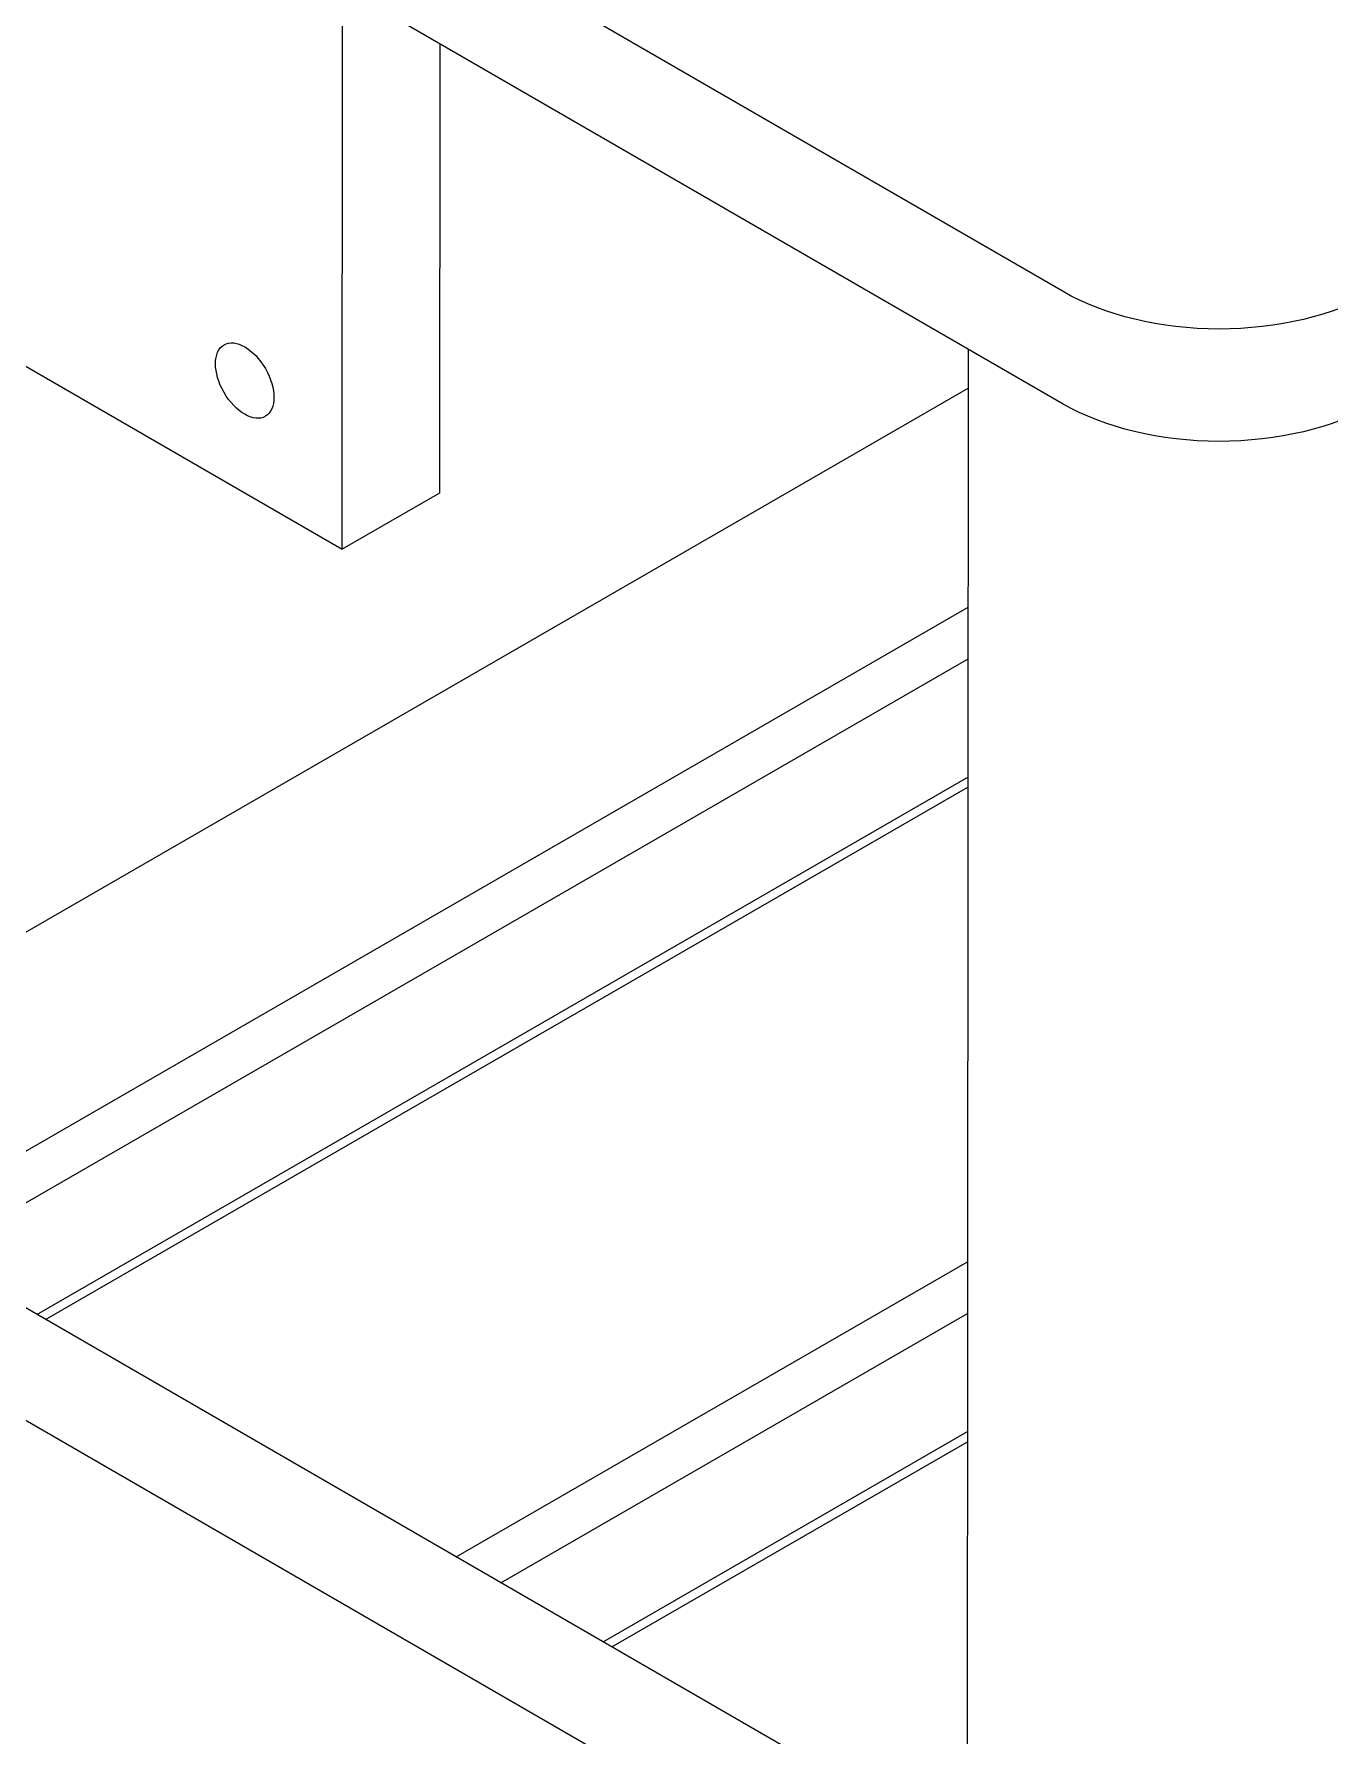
# Model space of a CAD drawing. Header units: millimetres. Extents: x 129 to 6329, y 33 to 3553.
# Drawn here: x 3542.5 to 3636.6, y 2670.2 to 2793.8 of the extents above; entities that cross this region are included whole.
import ezdxf

# ---------------------------------------------------------------- set-up
doc = ezdxf.new("R2010")
doc.units = ezdxf.units.MM
doc.layers.add('vistasIsometricas', color=255, linetype='Continuous')

msp = doc.modelspace()

# ---------------------------------------------------------------- linework, layer by layer
at = {"layer": 'vistasIsometricas', "extrusion": (1e-16, 0.816497, 0.57735)}
for p, q in [((3617.254, 2775.08), (3357.038, 2925.568)), ((3617.248, 2766.919), (3357.032, 2917.406)), ((3564.892, 2756.372), (3564.922, 2797.18)), ((3571.987, 2793.094), (3571.963, 2760.454)), ((3522.466, 2780.908), (3564.892, 2756.372)), ((3610.355, 2770.905), (3610.177, 2525.801)), ((3539.459, 2727.142), (3610.353, 2768.073)), ((3571.963, 2760.454), (3564.892, 2756.372)), ((3539.417, 2711.209), (3610.341, 2752.157)), ((3539.448, 2707.47), (3610.339, 2748.399)), ((3542.733, 2700.794), (3610.332, 2739.823)), ((3543.368, 2700.426), (3610.332, 2739.087)), ((3573.183, 2683.183), (3610.307, 2704.617)), ((3610.276, 2661.732), (3539.446, 2702.694)), ((3576.433, 2681.304), (3610.304, 2700.859)), ((3606.09, 2655.981), (3539.433, 2694.53)), ((3583.852, 2677.014), (3610.298, 2692.282)), ((3584.488, 2676.646), (3610.297, 2691.547))]:
    msp.add_line(p, q, dxfattribs=at)
at = {"layer": 'vistasIsometricas', "extrusion": (1.62573e-16, 1.00027e-16, -1)}
for centre in [(3628.567, 2781.612), (3628.561, 2773.451)]:
    msp.add_ellipse(centre, major_axis=(-16, 0.012), ratio=0.5778348, start_param=3.9265706, end_param=5.497367, dxfattribs=at)
at = {"layer": 'vistasIsometricas'}
msp.add_ellipse((3557.827, 2768.623), major_axis=(-1.5, 2.598), ratio=0.5773503, start_param=1.5707963, end_param=7.8539816, dxfattribs=at)

doc.saveas('drawing.dxf')
